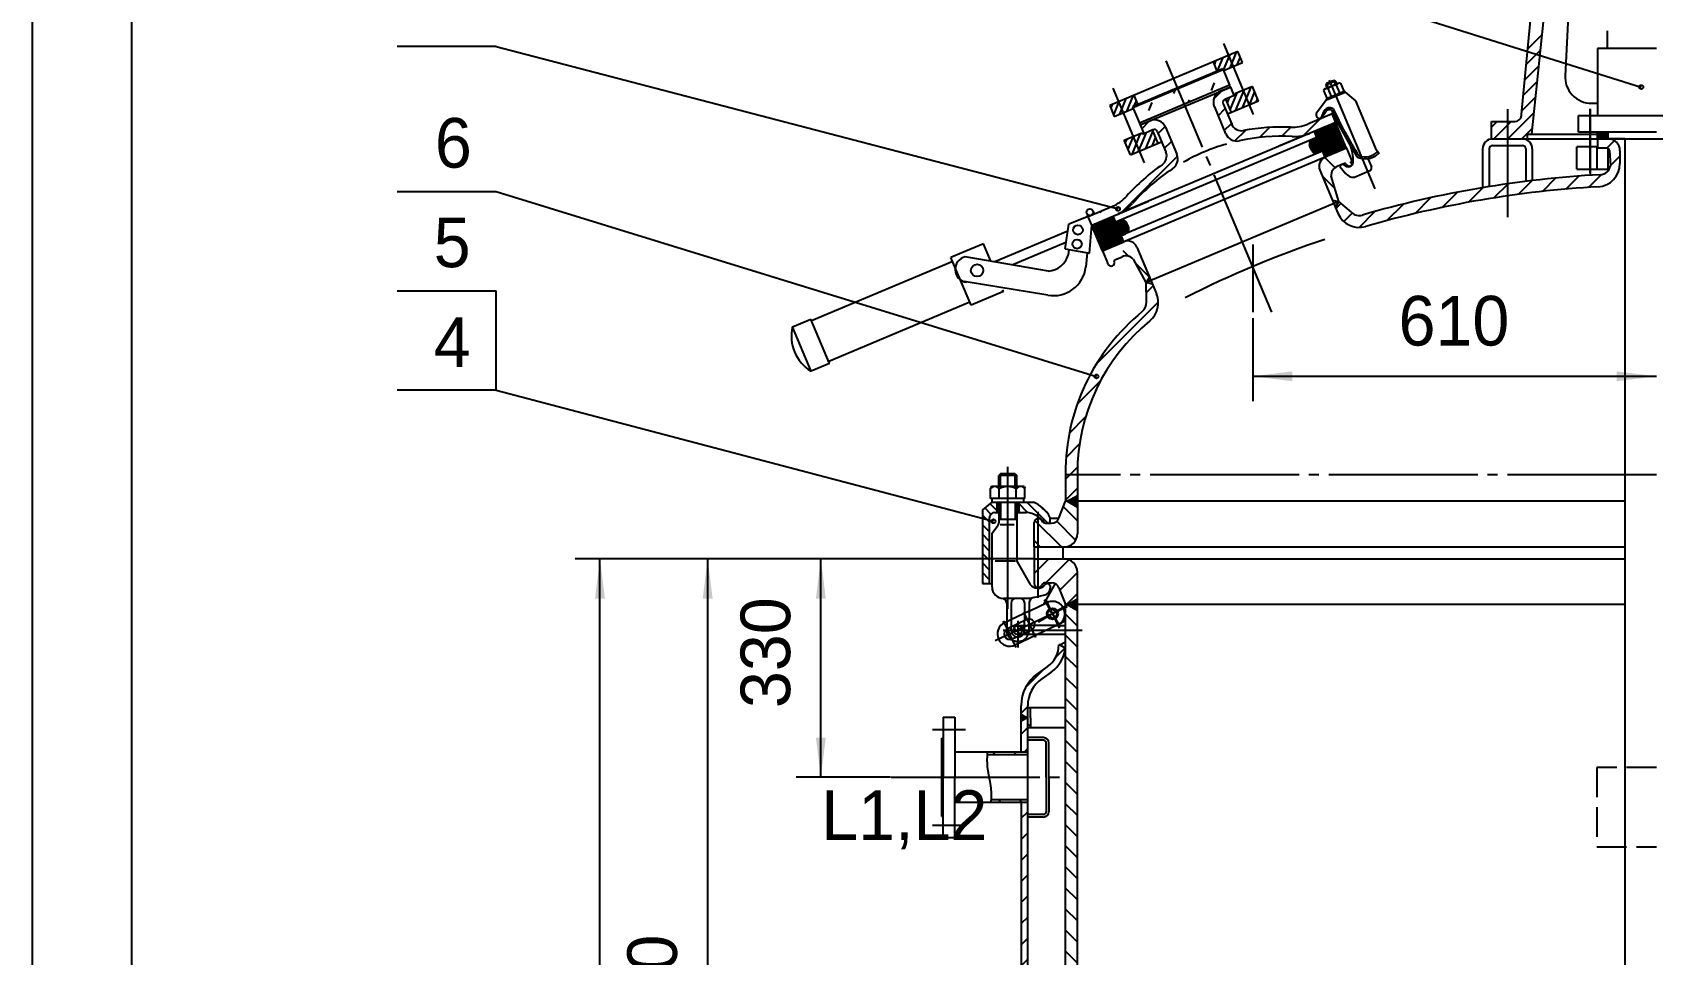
# Model space of a CAD drawing. Extents: x 281 to 6962, y -744 to 547.
# Drawn here: x 281.4 to 444.6, y 280.3 to 373.2 of the extents above; entities that cross this region are included whole.
import ezdxf

# ---------------------------------------------------------------- set-up
doc = ezdxf.new("R2010")
doc.units = 0
doc.linetypes.add('DASHDOT', pattern=[18, 15, -1, 1, -1])
doc.linetypes.add('DASHED', pattern=[4, 3, -1])
doc.layers.get('0').update_dxf_attribs({"linetype": 'CONTINUOUS'})
for name, color, linetype in [('1', 7, 'CONTINUOUS'), ('2', 94, 'DASHDOT'), ('3', 2, 'DASHED'), ('70', 8, 'CONTINUOUS'), ('85', 7, 'CONTINUOUS')]:
    doc.layers.add(name, color=color, linetype=linetype)
doc.styles.add('STYLE1', font='cadt_en.shx', dxfattribs={"width": 0.799282, "bigfont": 'cadt_hz.shx'})
doc.styles.add('STYLE3', font='cadt_en.shx', dxfattribs={"width": 0.9717, "bigfont": 'cadt_hz.shx'})

# ---------------------------------------------------------------- blocks, each defined once
blk = doc.blocks.new('*U0')
at = {"layer": '2'}
for p, q in [((439.73, 362.45), (439.06, 363.11)), ((439.16, 363.11), (439.06, 363.01)), ((439.38, 363.11), (439.06, 362.8)), ((439.59, 363.11), (439.06, 362.58)), ((439.52, 362.45), (439.06, 362.91)), ((439.31, 362.45), (439.06, 362.69)), ((439.09, 362.45), (439.06, 362.48)), ((439.8, 363.11), (439.13, 362.45)), ((439.94, 362.45), (439.28, 363.11)), ((440.01, 363.11), (439.35, 362.45)), ((440.13, 362.48), (439.49, 363.11)), ((440.13, 363.01), (439.56, 362.45)), ((440.13, 362.69), (439.7, 363.11)), ((440.13, 362.8), (439.77, 362.45)), ((440.13, 362.9), (439.91, 363.11)), ((440.13, 362.59), (439.98, 362.45)), ((440.13, 363.11), (440.12, 363.11, 1))]:
    blk.add_line(p, q, dxfattribs=at)
blk = doc.blocks.new('*U6')
for p, q in [((401.28, 370.58), (400.75, 369.28)), ((401.98, 370.87), (401.36, 369.37)), ((402.67, 371.16), (402.03, 369.59)), ((403.05, 370.69), (402.73, 369.88)), ((400.59, 370.29), (400.46, 369.98)), ((396.49, 367.34), (396.36, 367.02)), ((400.45, 368.1), (400.13, 367.31)), ((403.42, 367.36), (402.57, 365.26)), ((404.12, 367.65), (403.26, 365.55)), ((411.75, 368.01), (411.92, 367.59)), ((412.49, 368.32), (412.66, 367.9)), ((390.16, 365.91), (390.02, 365.57)), ((390.85, 366.2), (390.31, 364.87)), ((391.55, 366.49), (390.9, 364.92)), ((392.24, 366.78), (391.6, 365.21)), ((392.4, 365.76), (392.61, 366.28)), ((394.15, 366.1), (393.83, 365.31, 1)), ((397.93, 366.38), (397.8, 366.08)), ((401.96, 366.6), (401.74, 366.06)), ((402.73, 367.06), (402.03, 365.37)), ((404.51, 367.21), (403.96, 365.85)), ((404.81, 366.51), (404.65, 366.14)), ((412.12, 363.13), (412.48, 364)), ((412.38, 363.24), (412.71, 364.05)), ((412.56, 364.04), (412.75, 363.96)), ((391.6, 362.39), (391.48, 362.09)), ((391.77, 361.4), (392.3, 362.68)), ((392.99, 362.98), (392.14, 360.88)), ((392.83, 361.17), (393.62, 363.09)), ((394.25, 363.24), (393.53, 361.46)), ((394.22, 361.76), (394.54, 362.54)), ((410.16, 361.51), (410.56, 362.47)), ((410.28, 361.25), (410.82, 362.58)), ((412.23, 361.58), (410.31, 362.36)), ((410.43, 361.09), (411.08, 362.69)), ((410.57, 363.12), (411.35, 362.8)), ((412.49, 361.69), (410.57, 362.47)), ((410.59, 363.08), (410.65, 363.23)), ((410.61, 361.01), (411.34, 362.8)), ((410.68, 362.86), (411.09, 362.69)), ((410.7, 362.82), (410.91, 363.34)), ((410.74, 363.27), (411.61, 362.91)), ((410.79, 362.6), (410.83, 362.58)), ((410.82, 362.58), (411.17, 363.45)), ((410.82, 361.01), (411.6, 362.91)), ((410.83, 362.58), (412.75, 361.8)), ((411, 363.38), (411.87, 363.02)), ((411.08, 362.69), (411.44, 363.56)), ((411.08, 361.1), (411.86, 363.02)), ((413.01, 361.91), (411.09, 362.69)), ((411.26, 363.49), (412.13, 363.13)), ((411.34, 362.8), (411.7, 363.67)), ((411.34, 361.21), (412.12, 363.13)), ((411.35, 362.8), (413.27, 362.02)), ((411.52, 363.6), (412.39, 363.24)), ((411.6, 362.91), (411.96, 363.78)), ((411.6, 361.32), (412.38, 363.24)), ((411.61, 362.91), (413.52, 362.13)), ((411.78, 363.71), (412.65, 363.35)), ((411.86, 363.02), (412.22, 363.89)), ((411.86, 361.43), (412.64, 363.35)), ((413.41, 362.4), (411.87, 363.02)), ((412.04, 363.82), (412.91, 363.46)), ((412.12, 361.54), (412.9, 363.46)), ((412.13, 363.13), (413.3, 362.66)), ((412.3, 363.93), (412.86, 363.7)), ((412.38, 361.65), (413.04, 363.26)), ((413.19, 362.92), (412.39, 363.24)), ((412.64, 363.35), (412.82, 363.78)), ((412.64, 361.75), (413.15, 363)), ((412.65, 363.35), (413.08, 363.18)), ((412.9, 363.46), (412.93, 363.52)), ((412.9, 361.86), (413.26, 362.74)), ((412.91, 363.46), (412.97, 363.44)), ((413.16, 361.97), (413.37, 362.48)), ((410.05, 361.82), (411.44, 361.25)), ((410.06, 361.78), (410.29, 362.35)), ((411.7, 361.36), (410.06, 362.03)), ((411.18, 361.14), (410.14, 361.57)), ((410.15, 362.21), (411.97, 361.47)), ((410.92, 361.03), (410.25, 361.31)), ((411.44, 361.25), (412.32, 360.9)), ((411.45, 361.04), (412.06, 360.79)), ((411.47, 360.99), (411.6, 361.32)), ((411.56, 360.77), (411.8, 360.68)), ((411.57, 360.73), (411.86, 361.43)), ((411.7, 361.36), (412.58, 361.01)), ((411.76, 360.66), (412.12, 361.54)), ((411.97, 361.47), (412.84, 361.11)), ((412.02, 360.77), (412.38, 361.65)), ((412.23, 361.58), (413.1, 361.22)), ((412.28, 360.88), (412.64, 361.75)), ((412.49, 361.69), (413.36, 361.33)), ((412.55, 360.99), (412.9, 361.86)), ((412.75, 361.8), (413.62, 361.44)), ((412.81, 361.1), (413.16, 361.97)), ((413.01, 361.91), (413.73, 361.61)), ((413.07, 361.21), (413.42, 362.08)), ((413.27, 362.02), (413.62, 361.87)), ((413.33, 361.32), (413.59, 361.96)), ((413.42, 362.08), (413.48, 362.22)), ((413.59, 361.43), (413.7, 361.7)), ((388.91, 353.38), (389.27, 354.25)), ((389.17, 353.49), (389.53, 354.36)), ((389.35, 354.29), (390.23, 353.93)), ((389.43, 353.6), (389.79, 354.47)), ((389.61, 354.4), (390.49, 354.04)), ((389.7, 353.71), (390.05, 354.58)), ((389.88, 354.51), (390.42, 354.28)), ((389.96, 353.82), (390.28, 354.61)), ((390.14, 354.61), (390.31, 354.54)), ((390.22, 353.93), (390.39, 354.35)), ((390.22, 352.33), (391, 354.25)), ((390.48, 352.44), (391.22, 354.27)), ((390.74, 352.55), (391.41, 354.21)), ((391.61, 354.01), (391.02, 354.26)), ((388.13, 353.71), (388.92, 353.38)), ((388.16, 353.64), (388.23, 353.81)), ((388.24, 353.44), (388.66, 353.27)), ((388.27, 353.38), (388.49, 353.92)), ((388.31, 353.85), (389.18, 353.49)), ((388.35, 353.18), (388.4, 353.16)), ((388.38, 353.12), (388.39, 353.16)), ((388.39, 353.16), (388.75, 354.03)), ((390.32, 352.38), (388.4, 353.16)), ((390.06, 352.27), (388.46, 352.92)), ((388.49, 352.86), (388.65, 353.27)), ((388.57, 353.96), (389.44, 353.6)), ((388.57, 352.66), (389.8, 352.16)), ((388.6, 352.6), (388.91, 353.38)), ((388.65, 353.27), (389.01, 354.14)), ((388.66, 353.27), (390.58, 352.49)), ((388.71, 352.34), (389.17, 353.49)), ((388.82, 352.08), (389.43, 353.6)), ((388.83, 354.07), (389.71, 353.71)), ((388.92, 351.82), (389.7, 353.71)), ((390.84, 352.6), (388.92, 353.38)), ((389.09, 354.18), (389.97, 353.82)), ((389.17, 351.9), (389.96, 353.82)), ((389.18, 353.49), (391.1, 352.71)), ((389.43, 352.01), (390.22, 353.93)), ((391.36, 352.82), (389.44, 353.6)), ((389.69, 352.11), (390.48, 354.04)), ((391.61, 352.93), (389.71, 353.71)), ((389.95, 352.22), (390.74, 354.14)), ((389.97, 353.82), (391.76, 353.09)), ((391.83, 353.27), (390.23, 353.93)), ((390.48, 354.04), (390.5, 354.09)), ((390.49, 354.04), (391.83, 353.49)), ((390.64, 351.79), (391, 352.66)), ((391.73, 353.75), (390.75, 354.15)), ((390.84, 352.6), (391.19, 352.46)), ((391, 352.66), (391.57, 354.07)), ((391.26, 352.77), (391.69, 353.84)), ((391.52, 352.88), (391.8, 353.58)), ((389.54, 352.05), (388.68, 352.4)), ((389.28, 351.94), (388.79, 352.14)), ((388.9, 351.88), (389.02, 351.83)), ((389.01, 351.62), (389.63, 351.37)), ((389.02, 351.83), (389.89, 351.47)), ((389.03, 351.56), (389.17, 351.9)), ((389.12, 351.36), (389.37, 351.26)), ((389.14, 351.3), (389.43, 352.01)), ((389.28, 351.94), (390.15, 351.58)), ((389.34, 351.24), (389.69, 352.11)), ((389.54, 352.05), (390.41, 351.69)), ((389.6, 351.35), (389.95, 352.22)), ((389.8, 352.16), (390.67, 351.8)), ((389.86, 351.46), (390.22, 352.33)), ((390.06, 352.27), (390.93, 351.91)), ((390.12, 351.57), (390.48, 352.44)), ((390.32, 352.38), (391.19, 352.02)), ((390.38, 351.68), (390.74, 352.55)), ((390.58, 352.49), (391.3, 352.2)), ((390.9, 351.9), (391.16, 352.53)), ((391.16, 352.01), (391.27, 352.27))]:
    blk.add_line(p, q)
at = {"layer": '2'}
for p, q in [((401.37, 372.03), (404.36, 364.9, 6.28)), ((390.23, 367.55), (393.39, 360.04)), ((412.04, 368.35), (416.64, 357.4))]:
    blk.add_line(p, q, dxfattribs=at)
at = {"layer": '70'}
for p, q in [((402.83, 371.23), (389.92, 365.81)), ((403.29, 370.12), (402.83, 371.23)), ((401.31, 369.51), (392.21, 365.68)), ((401.36, 369.38), (392.26, 365.56)), ((400.75, 369.27), (400.37, 370.2)), ((401.31, 369.51), (402, 367.85)), ((401.39, 369.32), (403.29, 370.12)), ((402, 367.85), (392.91, 364.02)), ((392.99, 363.84), (402.08, 367.66)), ((402.08, 367.66), (401.1, 367.25)), ((402.08, 367.66), (402, 367.85)), ((402.08, 367.66), (402.44, 366.8)), ((411.56, 367.44), (411.47, 367.32)), ((411.47, 367.32), (411.8, 366.54, 6.28)), ((413.03, 368.06), (411.56, 367.44)), ((412.66, 368.25), (411.68, 367.84)), ((411.75, 368.01), (411.68, 367.84)), ((411.68, 367.84), (411.8, 367.54)), ((412.49, 368.32), (411.75, 368.01)), ((411.9, 367.5), (412.22, 366.72)), ((412.66, 368.25), (412.49, 368.32)), ((412.66, 368.25), (412.79, 367.95)), ((412.75, 367.86), (413.07, 367.08, 6.28)), ((413.17, 368.04), (413.03, 368.06)), ((413.17, 368.04), (413.5, 367.26, 6.28)), ((413.5, 367.26), (413.41, 367.15, 6.28)), ((389.92, 365.81), (390.38, 364.7)), ((392.21, 365.68), (392.91, 364.02, 6.28)), ((392.76, 365.92), (392.38, 366.84)), ((400.46, 365.68), (401.6, 362.95, 6.28)), ((401.34, 365.98), (402.21, 363.91, 6.28)), ((411.77, 366.37), (410.73, 365)), ((413.61, 367.23), (411.74, 366.44)), ((411.77, 366.37), (411.74, 366.44)), ((411.77, 366.37), (413.64, 367.15)), ((411.94, 366.53), (411.8, 366.54)), ((413.41, 367.15), (411.94, 366.53)), ((413.64, 367.15), (413.61, 367.23)), ((413.64, 367.15), (414.68, 366.26)), ((414.68, 366.26), (416.69, 361.48)), ((390.38, 364.7), (392.29, 365.5)), ((392.91, 364.02), (392.99, 363.84)), ((392.99, 363.84), (393.97, 364.25)), ((412.69, 364.09), (406.97, 361.69)), ((412.33, 364.95), (409.88, 363.92)), ((411.53, 365.29), (411.17, 364.47, 6.28)), ((411.17, 364.47), (411.7, 365.17)), ((412.69, 364.09), (412.33, 364.95, 6.28)), ((412.33, 364.95), (412.35, 364.9)), ((412.95, 363.48), (412.69, 364.09, 6.28)), ((412.95, 363.48), (388.37, 353.15)), ((410.05, 362.98), (390.76, 354.88, 6.28)), ((392.99, 363.84), (393.35, 362.98)), ((394.71, 363.19), (395.57, 361.12)), ((395.54, 363.61), (396.69, 360.89)), ((410.37, 362.39), (412.95, 363.48, 6.28)), ((410.8, 362.57), (410.54, 363.19, 6.28)), ((413.52, 362.12), (412.95, 363.48, 6.28)), ((413.52, 362.12), (388.93, 351.8)), ((413.78, 361.51), (389.19, 351.18)), ((410.24, 361.32), (410.09, 361.69, 6.28)), ((413.52, 362.12), (410.94, 361.04)), ((411.63, 360.61), (411.37, 361.22)), ((413.78, 361.51), (411.63, 360.61)), ((413.78, 361.51), (413.52, 362.12)), ((413.78, 361.51), (414.29, 360.28)), ((416.69, 361.48), (417.06, 360.98)), ((417.04, 361.01), (416.87, 360.83)), ((413.56, 359.97), (412.82, 359.66, 6.28)), ((413.1, 359.66), (413.71, 358.91)), ((413.41, 359.88), (413.78, 359.64)), ((414.35, 360.16), (414.29, 360.28)), ((416.14, 359.21), (414.59, 358.56)), ((415.93, 360.46), (416.28, 359.64, 6.28)), ((413, 356.12), (412.22, 358.69)), ((388.11, 353.76), (393.83, 356.17)), ((413, 356.12), (393.58, 347.96)), ((387.75, 354.62), (385.8, 353.86)), ((387.62, 354.93), (387.77, 354.57)), ((388.11, 353.76), (387.69, 354.75)), ((387.75, 354.62), (390.2, 355.65)), ((388.23, 355.19), (388.36, 354.88)), ((390.95, 354.23), (388.37, 353.15)), ((390.52, 354.05), (390.26, 354.67, 6.28)), ((385.69, 353.14), (378.34, 350.05, 6.28)), ((385.42, 351.38), (385.8, 353.86)), ((387.9, 350.93), (388.11, 353.76)), ((388.37, 353.15), (388.11, 353.76)), ((388.93, 351.8), (388.37, 353.15, 6.28)), ((388.93, 351.8), (391.52, 352.88)), ((391.34, 352.08), (391.09, 352.7, 6.28)), ((391.8, 353.58), (391.65, 353.95)), ((375.02, 350.96), (373.93, 350.5)), ((377.2, 351.88), (375.02, 350.96)), ((377.94, 350.12), (377.2, 351.88)), ((385.51, 352), (380.15, 349.74)), ((385.42, 351.38), (387.9, 350.93)), ((385.8, 351.31), (385.73, 350.74, 6.28)), ((387.66, 350.97), (387.52, 349.54)), ((389.19, 351.18), (388.93, 351.8)), ((389.19, 351.18), (391.34, 352.08)), ((389.19, 351.18), (389.71, 349.95)), ((374.1, 350.08), (359.88, 344.11)), ((375.95, 345.71), (373.93, 350.5)), ((383.77, 349.13), (375.37, 350.55)), ((389.76, 349.83), (389.71, 349.95)), ((390.45, 350.26), (391.18, 350.57, 6.28)), ((393.58, 347.96), (392.3, 350.32, 6.28)), ((383.68, 346.69), (375.25, 348.07)), ((379.21, 347.08), (375.95, 345.71, 6.28)), ((379.21, 347.08), (379.14, 347.25)), ((375.83, 345.99), (361.61, 340.01)), ((357.96, 343.52), (359.81, 344.29)), ((359.84, 339.05), (357.96, 343.52, 6.28)), ((361.68, 339.83), (359.81, 344.29)), ((361.68, 339.83), (359.84, 339.05))]:
    blk.add_line(p, q, dxfattribs=at)
for centre, radius in [((387.92, 355.06), 0.333), ((386.72, 353.27), 0.48), ((386.63, 351.85), 0.467), ((376.56, 349.2), 0.619)]:
    blk.add_circle(centre, radius, dxfattribs=at)
for centre, radius, start, end in [((411.81, 367.1), 0.409, 78.4025, 147.1709), ((412.89, 366.34), 1.53, 95.1987, 130.3747), ((413.09, 367.64), 0.409, 78.4025, 147.1709), ((413.16, 367.48), 0.409, 258.4025, 327.1709), ((401.56, 366.14), 1.2, 112.8195, 202.7867), ((411.88, 366.95), 0.409, 258.4025, 327.1709), ((412.08, 368.25), 1.53, 275.1987, 310.3747), ((394.43, 363.15), 1.2, 22.7867, 112.7539), ((411.15, 364.91), 0.436, 167.9547, 272.114), ((412.1, 364.87), 0.707, 64.0172, 143.5168), ((412.1, 364.87), 0.507, 71.5322, 143.5168), ((445.63, 380.66), 36.71, 204.6465, 213.2059), ((445.63, 380.66), 36.51, 204.5236, 213.0942), ((402.71, 363.42), 1.2, 202.7867, 282.2777), ((403.19, 364.33), 1.07, 202.7867, 280.6788), ((407.22, 342.7), 20, 86.9448, 102.2777), ((407.22, 342.98), 20.65, 87.4134, 100.6788), ((408.33, 367.61), 4, 267.4134, 292.7867), ((408.5, 366.67), 4, 266.9448, 292.7867), ((410.58, 361.9), 0.533, 112.7867, 202.7867), ((394.59, 360.71), 1.07, 304.8946, 382.7867), ((395.58, 360.42), 1.2, 303.2957, 382.7867), ((410.73, 361.53), 0.533, 202.7867, 292.7867), ((410.32, 360.3), 4.12, 353.8039, 379.6636), ((415.62, 362.65), 2.21, 251.5089, 304.5085), ((415.61, 362.56), 1.93, 252.8529, 313.0913), ((407.01, 342.9), 20.65, 124.8946, 138.16), ((407.22, 342.7), 20, 123.2957, 138.6286), ((412.01, 359.68), 1, 112.7867, 202.7867), ((413.22, 358.74), 1, 112.7867, 182.9878), ((413.4, 359.57), 0.308, 87.1305, 162.9434), ((413.61, 359.85), 0.133, 22.7867, 112.7867), ((414.04, 360.03), 0.333, 202.7867, 382.7867), ((413.9, 360.33), 0.699, 260.1221, 317.6719), ((415.94, 359.52), 0.364, 303.847, 379.8004), ((414.49, 359.62), 1.05, 215.712, 276.0292), ((388.65, 359.34), 4, 292.7867, 318.16), ((389.21, 358.56), 4, 292.7867, 318.6286), ((391.15, 353.74), 0.533, 22.7867, 112.7867), ((391.31, 353.37), 0.533, 292.7867, 382.7867), ((391.73, 351.16), 1, 22.7867, 112.7867), ((375.64, 349.29), 1.29, 102.1694, 262.8907), ((384.22, 349.98), 3.33, 260.6873, 352.4227), ((383.64, 351.27), 2.15, 273.243, 345.6744), ((390.07, 349.96), 0.333, 202.7867, 382.7867), ((390.5, 350.14), 0.133, 112.7867, 202.7867), ((391.56, 349.65), 1, 42.5856, 112.7867), ((362.01, 342.59), 4.16, 167.1119, 238.4615)]:
    blk.add_arc(centre, radius, start, end, dxfattribs=at)
at = {"layer": '85'}
for p, q in [((401.36, 369.38), (401.39, 369.32)), ((404.3, 367.72), (402.51, 366.98)), ((404.92, 366.25), (404.3, 367.72)), ((402.57, 366.85), (401.52, 366.41, 6.28)), ((401.58, 366.44), (402.15, 365.09)), ((404.92, 366.25), (401.78, 364.93, 6.28)), ((402.51, 366.98), (402.57, 366.85)), ((391.39, 362.3), (393.17, 363.05)), ((393.17, 363.05), (393.22, 362.93)), ((393.22, 362.93), (394.27, 363.37)), ((393.22, 362.93), (394.27, 363.37, 6.28)), ((394.21, 363.34), (394.78, 361.99)), ((392.01, 360.83), (391.39, 362.3)), ((392.01, 360.83), (395.14, 362.14))]:
    blk.add_line(p, q, dxfattribs=at)
for centre, radius, start, end in [((401.65, 366.11), 0.333, 112.7867, 202.7867), ((394.4, 363.06), 0.333, 22.7867, 112.7867), ((407.22, 342.7), 20, 112.7867, 119.5293), ((407.22, 342.7), 20, 106.0441, 112.7867)]:
    blk.add_arc(centre, radius, start, end, dxfattribs=at)
blk = doc.blocks.new('*U9')
at = {"layer": '70'}
for p, q in [((440, 361.51), (440.76, 362.27)), ((440.37, 359.76), (441.33, 360.72)), ((426.06, 356.06), (427.54, 357.54)), ((428.62, 356.49), (430.05, 357.92)), ((431.1, 356.86), (432.49, 358.24)), ((433.52, 357.15), (434.86, 358.5)), ((435.87, 357.38), (437.18, 358.69)), ((438.17, 357.56), (439.45, 358.84)), ((412.71, 355.44), (413.22, 355.94, 1)), ((417.85, 354.21), (419.52, 355.88)), ((420.69, 354.93), (422.28, 356.52)), ((423.42, 355.54), (424.95, 357.07)), ((413.51, 354.12), (414.36, 354.97)), ((415.04, 353.52), (416.64, 355.13))]:
    blk.add_line(p, q, dxfattribs=at)
blk = doc.blocks.new('*U10')
at = {"layer": '70'}
for p, q in [((393.6, 346.93), (394.3, 347.63, 1)), ((388.61, 339.82), (394.82, 346.03)), ((386.66, 335.75), (388.99, 338.08)), ((385.86, 332.82), (387.5, 334.47)), ((385.52, 330.37), (386.88, 331.73)), ((385.46, 328.18), (386.67, 329.39)), ((385.46, 326.06), (386.66, 327.26))]:
    blk.add_line(p, q, dxfattribs=at)
blk = doc.blocks.new('*U11')
at = {"layer": '70'}
for p, q in [((385.25, 325.4), (386.66, 323.98, 1)), ((382.38, 324.02), (385.05, 321.35)), ((384.58, 323.94), (386.49, 322.03)), ((382.33, 321.95), (382.93, 321.35))]:
    blk.add_line(p, q, dxfattribs=at)
blk = doc.blocks.new('*U12')
at = {"layer": '70'}
for p, q in [((382.33, 318.69), (383.79, 320.15, 1)), ((383.51, 317.75), (385.81, 320.05)), ((384.89, 317.01), (386.66, 318.78)), ((385.55, 315.55), (386.66, 316.66))]:
    blk.add_line(p, q, dxfattribs=at)
blk = doc.blocks.new('*U13')
at = {"layer": '70'}
for p, q in [((385.46, 314.58), (386.66, 313.38, 1)), ((386.66, 311.26), (385.46, 312.46)), ((385.46, 310.33), (386.66, 309.13)), ((386.66, 307.01), (385.46, 308.21)), ((385.46, 306.09), (386.66, 304.89)), ((385.46, 303.97), (386.66, 302.77)), ((386.66, 300.65), (385.46, 301.85)), ((385.46, 299.73), (386.66, 298.53)), ((386.66, 296.41), (385.46, 297.61)), ((385.46, 295.49), (386.66, 294.29)), ((386.66, 292.16), (385.46, 293.36)), ((385.46, 291.24), (386.66, 290.04)), ((385.46, 289.12), (386.66, 287.92)), ((386.66, 285.8), (385.46, 287)), ((386.66, 283.68), (385.46, 284.88)), ((386.66, 281.56), (385.46, 282.76)), ((386.66, 279.44), (385.46, 280.64)), ((386.66, 277.31), (385.46, 278.51)), ((386.66, 275.19), (385.46, 276.39)), ((386.66, 273.07), (385.46, 274.27)), ((386.66, 270.95), (385.46, 272.15)), ((386.66, 268.83), (385.46, 270.03)), ((386.66, 266.71), (385.46, 267.91)), ((386.66, 264.59), (385.46, 265.79)), ((386.66, 262.47), (385.46, 263.67)), ((386.66, 260.34), (385.46, 261.54)), ((386.66, 258.22), (385.46, 259.42)), ((386.66, 256.1), (385.46, 257.3)), ((386.66, 253.98), (385.46, 255.18)), ((386.66, 251.86), (385.46, 253.06)), ((386.66, 249.74), (385.46, 250.94)), ((386.66, 247.62), (385.46, 248.82)), ((386.66, 245.49), (385.46, 246.69)), ((386.66, 243.37), (385.46, 244.57)), ((386.66, 241.25), (385.46, 242.45)), ((386.66, 239.13), (385.46, 240.33)), ((386.66, 237.01), (385.46, 238.21)), ((386.66, 234.89), (385.46, 236.09)), ((386.66, 232.77), (385.46, 233.97)), ((386.66, 230.65), (385.46, 231.85)), ((386.66, 228.52), (385.46, 229.72)), ((386.66, 226.4), (385.46, 227.6)), ((386.49, 224.45), (385.46, 225.48))]:
    blk.add_line(p, q, dxfattribs=at)
blk = doc.blocks.new('*U25')
at = {"layer": '70'}
for p, q in [((386.52, 326.45), (386.66, 326.32)), ((385.72, 325.9), (385.93, 326.11, 1)), ((385.72, 325.99), (385.9, 325.8)), ((385.85, 326.06), (386.41, 325.51)), ((385.86, 325.83), (386.43, 326.4)), ((385.99, 325.75), (386.66, 326.41)), ((385.99, 326.14), (386.66, 325.47)), ((386.12, 326.22), (386.66, 325.68)), ((386.13, 325.67), (386.66, 326.2)), ((386.26, 326.3), (386.66, 325.89)), ((386.26, 325.59), (386.66, 325.99)), ((386.39, 326.37), (386.66, 326.1)), ((386.4, 325.51), (386.66, 325.78)), ((386.53, 325.44), (386.66, 325.56)), ((385.72, 315.5), (385.92, 315.7)), ((385.72, 315.59), (385.92, 315.39)), ((385.85, 315.43), (386.42, 315.99)), ((385.86, 315.67), (386.42, 315.1)), ((385.99, 315.35), (386.66, 316.02)), ((385.99, 315.74), (386.66, 315.07)), ((386.12, 315.82), (386.66, 315.29)), ((386.12, 315.27), (386.66, 315.81)), ((386.26, 315.9), (386.66, 315.5)), ((386.26, 315.19), (386.66, 315.59)), ((386.39, 315.98), (386.66, 315.71)), ((386.39, 315.12), (386.66, 315.38)), ((386.53, 316.05), (386.66, 315.92)), ((386.53, 315.04), (386.66, 315.17))]:
    blk.add_line(p, q, dxfattribs=at)
blk = doc.blocks.new('*U26')
at = {"layer": '70'}
for p, q in [((400.41, 366.47), (401.25, 367.31)), ((393.15, 363.45), (393.94, 364.24, 1)), ((400.84, 364.77), (401.55, 365.49)), ((401.46, 363.28), (402.18, 363.99)), ((409.45, 362.78), (411.1, 364.44)), ((394.8, 362.98), (395.51, 363.69)), ((402.53, 362.23), (403.62, 363.32)), ((405, 362.58), (406.03, 363.6)), ((407.25, 362.7), (408.16, 363.61)), ((395.42, 361.48), (396.14, 362.19)), ((391.1, 355.04), (396.75, 360.69)), ((388.96, 355.02), (389.16, 355.22))]:
    blk.add_line(p, q, dxfattribs=at)
blk = doc.blocks.new('*U27')
at = {"layer": '70'}
for p, q in [((411.58, 360.58), (412.62, 359.54)), ((414.13, 360.16), (414.36, 359.93, 1)), ((411.34, 358.69), (412.6, 357.44))]:
    blk.add_line(p, q, dxfattribs=at)
blk = doc.blocks.new('*U28')
at = {"layer": '70'}
for p, q in [((391.25, 351.21), (391.86, 350.6)), ((392.49, 349.97), (393.91, 348.55, 1))]:
    blk.add_line(p, q, dxfattribs=at)
blk = doc.blocks.new('*D40')
for p, q in [((447.1, 455.25), (557.75, 455.25)), ((555.25, 362.45), (555.25, 455.25)), ((442.45, 362.45), (557.75, 362.45))]:
    blk.add_line(p, q)
for points in [[(555.25, 455.25), (556, 449.25), (554.5, 449.25)], [(555.25, 362.45), (554.5, 368.45), (556, 368.45)]]:
    blk.add_solid(points)
at = {"insert": (553.82, 402.62), "char_height": 5, "attachment_point": 7, "rotation": 90, "style": 'STYLE3'}
blk.add_mtext('%%d1392', dxfattribs=at)
blk = doc.blocks.new('*D110')
for p, q in [((382.26, 320.15), (358.32, 320.15)), ((360.82, 298.15), (360.82, 320.15)), ((367.83, 298.15), (358.32, 298.15))]:
    blk.add_line(p, q)
for points in [[(360.82, 320.15), (361.32, 316.15), (360.32, 316.15)], [(360.82, 298.15), (360.32, 302.15), (361.32, 302.15)]]:
    blk.add_solid(points)
at = {"style": 'STYLE1'}
blk.add_text('330', height=5, rotation=90, dxfattribs=at).set_placement((357.73, 305.12))
blk = doc.blocks.new('*U111')
for p, q in [((377.57, 300.33), (377.56, 300.3)), ((377.58, 300.49), (377.57, 300.46)), ((377.57, 300.46), (377.57, 300.44)), ((377.57, 300.44), (377.57, 300.41)), ((377.57, 300.41), (377.57, 300.38)), ((377.57, 300.38), (377.57, 300.36)), ((377.57, 300.36), (377.57, 300.33)), ((377.59, 300.58), (377.58, 300.56)), ((377.58, 300.56), (377.58, 300.53)), ((377.58, 300.53), (377.58, 300.51)), ((377.58, 300.51), (377.58, 300.49)), ((377.6, 300.68), (377.59, 300.67, 1)), ((377.59, 300.67), (377.59, 300.65)), ((377.59, 300.65), (377.59, 300.64)), ((377.59, 300.64), (377.59, 300.62)), ((377.59, 300.62), (377.59, 300.6)), ((377.59, 300.6), (377.59, 300.58)), ((377.56, 300.11), (377.55, 300.08)), ((377.55, 300.08), (377.55, 300.04)), ((377.55, 300.04), (377.55, 300.01)), ((377.55, 300.01), (377.55, 299.98)), ((377.55, 299.98), (377.55, 299.94)), ((377.55, 299.94), (377.55, 299.91)), ((377.55, 299.91), (377.55, 299.87)), ((377.55, 299.87), (377.55, 299.84)), ((377.55, 299.84), (377.55, 299.8)), ((377.55, 299.8), (377.55, 299.77)), ((377.55, 299.77), (377.55, 299.73)), ((377.55, 299.73), (377.55, 299.7)), ((377.55, 299.7), (377.56, 299.66)), ((377.56, 300.3), (377.56, 300.27)), ((377.56, 300.27), (377.56, 300.24)), ((377.56, 300.24), (377.56, 300.21)), ((377.56, 300.21), (377.56, 300.18)), ((377.56, 300.18), (377.56, 300.14)), ((377.56, 300.14), (377.56, 300.11)), ((377.56, 299.66), (377.56, 299.63)), ((377.56, 299.63), (377.56, 299.59)), ((377.56, 299.59), (377.56, 299.56)), ((377.56, 299.56), (377.56, 299.52)), ((377.56, 299.52), (377.56, 299.49)), ((377.56, 299.49), (377.56, 299.45)), ((377.56, 299.45), (377.57, 299.42)), ((377.57, 299.42), (377.57, 299.38)), ((377.57, 299.38), (377.57, 299.35)), ((377.57, 299.35), (377.57, 299.32)), ((377.57, 299.32), (377.58, 299.28)), ((377.58, 299.28), (377.58, 299.25)), ((377.58, 299.25), (377.58, 299.22)), ((377.58, 299.22), (377.59, 299.19)), ((377.59, 299.19), (377.59, 299.16)), ((377.59, 299.16), (377.59, 299.12)), ((377.59, 299.12), (377.6, 299.09)), ((377.6, 299.09), (377.6, 299.06)), ((377.6, 299.06), (377.61, 299.03)), ((377.61, 299.03), (377.61, 299)), ((377.61, 299), (377.61, 298.97)), ((377.61, 298.97), (377.62, 298.94)), ((377.62, 298.94), (377.62, 298.91)), ((377.62, 298.91), (377.63, 298.88)), ((377.63, 298.88), (377.63, 298.84)), ((377.63, 298.84), (377.64, 298.81)), ((377.64, 298.81), (377.64, 298.78)), ((377.64, 298.78), (377.65, 298.75)), ((377.65, 298.75), (377.65, 298.72)), ((377.65, 298.72), (377.66, 298.69)), ((377.66, 298.69), (377.66, 298.66)), ((377.66, 298.66), (377.67, 298.63)), ((377.67, 298.63), (377.67, 298.6)), ((377.67, 298.6), (377.68, 298.57)), ((377.68, 298.57), (377.68, 298.54)), ((377.68, 298.54), (377.69, 298.51)), ((377.69, 298.51), (377.7, 298.48)), ((377.7, 298.48), (377.7, 298.45)), ((377.7, 298.45), (377.71, 298.42)), ((377.71, 298.42), (377.71, 298.39)), ((377.71, 298.39), (377.72, 298.36)), ((377.72, 298.36), (377.72, 298.33)), ((377.72, 298.33), (377.73, 298.3)), ((377.73, 298.3), (377.73, 298.27)), ((377.73, 298.27), (377.74, 298.24)), ((377.74, 298.24), (377.75, 298.21)), ((377.75, 298.21), (377.75, 298.18)), ((377.75, 298.18), (377.76, 298.15)), ((377.76, 298.15), (377.76, 298.12)), ((377.76, 298.12), (377.77, 298.09)), ((377.77, 298.09), (377.78, 298.06)), ((377.78, 298.06), (377.78, 298.03)), ((377.78, 298.03), (377.79, 298)), ((377.79, 298), (377.79, 297.97)), ((377.79, 297.97), (377.8, 297.94)), ((377.8, 297.94), (377.8, 297.91)), ((377.8, 297.91), (377.81, 297.88)), ((377.81, 297.88), (377.82, 297.85)), ((377.82, 297.85), (377.82, 297.82)), ((377.82, 297.82), (377.83, 297.79)), ((377.83, 297.79), (377.83, 297.76)), ((377.83, 297.76), (377.84, 297.72)), ((377.84, 297.72), (377.84, 297.69)), ((377.84, 297.69), (377.85, 297.66)), ((377.85, 297.66), (377.85, 297.63)), ((377.85, 297.63), (377.86, 297.6)), ((377.86, 297.6), (377.86, 297.57)), ((377.86, 297.57), (377.87, 297.54)), ((377.87, 297.54), (377.88, 297.51)), ((377.88, 297.51), (377.88, 297.48)), ((377.88, 297.48), (377.89, 297.45)), ((377.89, 297.45), (377.89, 297.42)), ((377.89, 297.42), (377.9, 297.39)), ((377.9, 297.39), (377.9, 297.36)), ((377.9, 297.36), (377.9, 297.33)), ((377.9, 297.33), (377.91, 297.3)), ((377.91, 297.3), (377.91, 297.27)), ((377.91, 297.27), (377.92, 297.24)), ((377.92, 297.24), (377.92, 297.2)), ((377.92, 297.2), (377.93, 297.17)), ((377.93, 297.17), (377.93, 297.14)), ((377.93, 297.14), (377.93, 297.11)), ((377.93, 297.11), (377.94, 297.08)), ((377.94, 297.08), (377.94, 297.05)), ((377.94, 297.05), (377.95, 297.01)), ((377.95, 297.01), (377.95, 296.98)), ((377.95, 296.98), (377.95, 296.95)), ((377.95, 296.95), (377.95, 296.92)), ((377.95, 296.92), (377.96, 296.88)), ((377.96, 295.77), (377.95, 295.73)), ((377.95, 295.73), (377.95, 295.68)), ((377.95, 295.68), (377.95, 295.65)), ((377.95, 295.65), (377.95, 295.61)), ((377.96, 296.88), (377.96, 296.85)), ((377.96, 296.85), (377.96, 296.82)), ((377.96, 296.82), (377.97, 296.78)), ((377.97, 295.91), (377.96, 295.87)), ((377.96, 295.87), (377.96, 295.82)), ((377.96, 295.82), (377.96, 295.77)), ((377.97, 296.78), (377.97, 296.75)), ((377.97, 296.75), (377.97, 296.72)), ((377.97, 296.72), (377.97, 296.68)), ((377.97, 296.68), (377.97, 296.65)), ((377.97, 296.65), (377.97, 296.62)), ((377.97, 296.62), (377.98, 296.58)), ((377.98, 296.07), (377.97, 296.04)), ((377.97, 296.04), (377.97, 296)), ((377.97, 296), (377.97, 295.96)), ((377.97, 295.96), (377.97, 295.91)), ((377.98, 296.58), (377.98, 296.55)), ((377.98, 296.55), (377.98, 296.51)), ((377.98, 296.51), (377.98, 296.48)), ((377.98, 296.48), (377.98, 296.44)), ((377.98, 296.44), (377.98, 296.4)), ((377.98, 296.4), (377.98, 296.37)), ((377.98, 296.37), (377.98, 296.33)), ((377.98, 296.33), (377.98, 296.3)), ((377.98, 296.3), (377.98, 296.27)), ((377.98, 296.27), (377.98, 296.23)), ((377.98, 296.23), (377.98, 296.2)), ((377.98, 296.2), (377.98, 296.17)), ((377.98, 296.17), (377.98, 296.14)), ((377.98, 296.14), (377.98, 296.11)), ((377.98, 296.11), (377.98, 296.07))]:
    blk.add_line(p, q)
blk = doc.blocks.new('*U124')
for p, q in [((384.49, 310.24), (385.43, 311.18, 1)), ((381.45, 307.2), (383.27, 309.03)), ((380.99, 304.62), (381.66, 305.29)), ((380.99, 302.5), (381.66, 303.17)), ((381.29, 300.68), (381.66, 301.05))]:
    blk.add_line(p, q)
blk = doc.blocks.new('*U132')
blk.add_line((381.93, 303.26), (381.66, 303.53, 1))
blk = doc.blocks.new('*U133')
for p, q in [((380.99, 304.41), (381.04, 304.46, 1)), ((381.37, 304.03), (380.99, 304.41)), ((380.99, 304.2), (381.17, 304.38)), ((380.99, 303.99), (381.31, 304.3)), ((381.24, 303.95), (380.99, 304.19)), ((381.1, 303.87), (380.99, 303.98)), ((381.06, 303.85), (381.44, 304.23)), ((381.51, 304.1), (381.31, 304.3)), ((381.57, 304.14), (381.58, 304.15))]:
    blk.add_line(p, q)
blk = doc.blocks.new('*U144')
at = {"layer": '1'}
for p, q in [((378.14, 300.68), (378.41, 300.41)), ((380.26, 300.68), (380.53, 300.41, 1)), ((378.7, 295.88), (378.97, 295.61)), ((380.82, 295.88), (381.09, 295.61))]:
    blk.add_line(p, q, dxfattribs=at)
blk = doc.blocks.new('*D146')
for p, q in [((381.7, 320.15), (346.92, 320.15)), ((349.42, 226.81), (349.42, 320.15)), ((371.15, 226.81), (346.92, 226.81))]:
    blk.add_line(p, q)
for points in [[(349.42, 320.15), (349.92, 316.15), (348.92, 316.15)], [(349.42, 226.81), (348.92, 230.81), (349.92, 230.81)]]:
    blk.add_solid(points)
at = {"style": 'STYLE1'}
blk.add_text('1400', height=5, rotation=90, dxfattribs=at).set_placement((346.32, 267.43))
blk = doc.blocks.new('*D147')
for p, q in [((381.7, 320.15), (336.07, 320.15)), ((338.57, 166.81), (338.57, 320.15)), ((371.15, 166.81), (336.07, 166.81))]:
    blk.add_line(p, q)
for points in [[(338.57, 320.15), (339.07, 316.15), (338.07, 316.15)], [(338.57, 166.81), (338.07, 170.81), (339.07, 170.81)]]:
    blk.add_solid(points)
at = {"style": 'STYLE1'}
blk.add_text('2300', height=5, rotation=90, dxfattribs=at).set_placement((335.47, 238.49))
blk = doc.blocks.new('*U151')
for p, q in [((378.91, 327.43), (378.91, 328.71)), ((380.39, 327.43), (380.39, 328.71)), ((377.95, 324.66), (377.34, 325.27, 1)), ((378.54, 325.03), (377.87, 325.7, 6.28)), ((378.91, 325.85), (378.91, 324.13)), ((380.39, 325.85), (380.39, 324.13)), ((381.64, 324.82), (380.75, 325.71)), ((381.57, 325.85), (383.68, 323.75, 6.28)), ((377.78, 323.86), (377.1, 324.54)), ((377.78, 322.9), (377.1, 323.58)), ((377.78, 321.94), (377.1, 322.62)), ((377.78, 320.97), (377.1, 321.65)), ((377.78, 320.01), (377.1, 320.69)), ((377.78, 319.05), (377.1, 319.73)), ((377.78, 318.08), (377.1, 318.76)), ((377.23, 317.67), (377.1, 317.8)), ((384.45, 314.79), (384.16, 315.07)), ((380.67, 313.27), (380.53, 313.41)), ((383.81, 314.46), (383.7, 314.57)), ((383.84, 314.44), (383.81, 314.46)), ((384.14, 314.61), (383.82, 314.93)), ((384.11, 314.17), (383.84, 314.44)), ((384.17, 314.59), (384.14, 314.61)), ((384.14, 314.61), (384.14, 314.61)), ((384.46, 314.29), (384.18, 314.58)), ((384.47, 314.77), (384.45, 314.79)), ((384.61, 314.63), (384.47, 314.77, 6.28)), ((380.48, 312.97), (380.27, 313.19)), ((380.54, 312.91), (380.48, 312.97)), ((380.67, 312.79), (380.54, 312.91)), ((380.87, 313.07), (380.67, 313.27)), ((380.88, 312.57), (380.67, 312.79)), ((380.97, 312.97), (380.87, 313.07)), ((381.1, 312.83), (380.97, 312.97))]:
    blk.add_line(p, q)
at = {"layer": '2'}
for p, q in [((379.65, 315.13), (379.65, 329.42)), ((383.68, 324.71), (382.88, 325.5)), ((385.64, 315.32), (378.38, 311.89)), ((386.72, 316.12), (382.7, 313.77)), ((383.31, 316.06), (384.93, 313.29)), ((383.45, 316.1), (384.84, 313.16)), ((380.5, 311.23), (379.23, 313.91)), ((380.67, 313.91), (380.67, 311.22)), ((381.22, 314.79), (382.43, 312.23)), ((379.18, 312.97), (387.16, 312.97))]:
    blk.add_line(p, q, dxfattribs=at)
at = {"layer": '3'}
for p, q in [((379.54, 313.82), (379.54, 313.06)), ((379.99, 314.03), (379.99, 313.28)), ((381.35, 314.68), (381.35, 313.92)), ((381.35, 313.43), (381.81, 313.43)), ((381.81, 314.89), (381.81, 314.08, 6.28)), ((384.53, 313.43), (382.38, 313.43)), ((382.63, 312.52), (381.03, 312.52))]:
    blk.add_line(p, q, dxfattribs=at)
for radius, start, end in [(1.14, 234.7551, 355.3994), (0.681, 261.4502, 329.1311)]:
    blk.add_arc((380.67, 312.97), radius, start, end, dxfattribs=at)
at = {"layer": '85'}
for p, q in [((378.91, 328.71), (378.74, 328.54)), ((378.74, 327.43), (378.74, 328.54)), ((380.56, 328.54), (378.74, 328.54)), ((380.39, 328.71), (378.91, 328.71, 6.28)), ((380.39, 328.71), (380.56, 328.54)), ((380.56, 327.43), (380.56, 328.54)), ((378, 327.43), (377.92, 327.26)), ((377.92, 326.22), (377.92, 327.26)), ((381.3, 327.43), (378, 327.43)), ((378.78, 326.22), (378.78, 327.2)), ((380.51, 326.22), (380.51, 327.2)), ((381.3, 327.43), (381.38, 327.26, 6.28)), ((381.38, 326.22), (381.38, 327.26)), ((378.06, 325.85), (377.1, 325.08)), ((377.1, 325.08), (377.1, 317.67)), ((381.38, 326.22), (377.92, 326.22)), ((378.06, 325.85), (382.24, 325.85, 6.28)), ((378.09, 325.85), (378.09, 326.22)), ((378.35, 324.83), (378.74, 324.83)), ((378.54, 325.85), (378.54, 324.83)), ((378.74, 325.85), (378.74, 323.76, 6.28)), ((380.56, 325.85), (380.56, 319.91)), ((380.56, 324.83), (381.54, 324.83)), ((380.75, 325.85), (380.75, 324.83)), ((381.22, 326.22), (381.22, 325.85)), ((377.78, 324.26), (377.78, 317.67)), ((378.07, 322.72), (378.65, 323.49)), ((378.74, 324.13), (380.56, 324.13)), ((378.9, 323.61), (380.31, 323.61)), ((383.93, 323.94), (383.93, 324.23, 6.28)), ((378.07, 317.29), (378.07, 322.72)), ((380.44, 319.9), (378.39, 319.9)), ((380.56, 319.91), (381.92, 317.56)), ((377.1, 317.67), (378.07, 317.67, 6.28)), ((381.92, 317.57), (381.92, 317.56)), ((384.44, 317.65), (383.26, 315.58)), ((383.69, 317.65), (383.58, 317.65)), ((383.92, 317.42), (383.92, 317.18)), ((382.02, 316.15), (379.21, 316.15)), ((379.54, 315.7), (379.54, 313.82)), ((379.99, 315.7), (379.99, 314.03)), ((381.35, 315.7), (381.35, 314.68)), ((381.81, 315.71), (381.81, 314.89, 6.28)), ((381.87, 314.92), (383.62, 315.75)), ((382.25, 316.26), (383.38, 316.51, 6.28)), ((381.87, 314.92), (379.32, 313.72, 6.28)), ((381.58, 314.03), (379.62, 313.1)), ((384.69, 313.49), (380.39, 311.46, 6.28)), ((380.67, 313.43), (381.35, 313.43)), ((381.35, 312.97), (381.35, 313.92)), ((381.81, 312.97), (381.81, 314.08, 6.28)), ((382.38, 313.43), (381.81, 313.43)), ((384.53, 313.43), (385.46, 313.43)), ((385.46, 313.94), (384.78, 313.54)), ((379.54, 312.97), (379.54, 313.06)), ((379.99, 312.97), (379.99, 313.26, 6.28)), ((380.1, 312.08), (382.06, 313, 6.28)), ((380.67, 312.52), (381.03, 312.52)), ((385.46, 312.52), (382.63, 312.52))]:
    blk.add_line(p, q, dxfattribs=at)
for centre, radius in [((384.15, 314.62), 0.568), ((384.15, 314.62), 0.568), ((384.15, 314.62), 0.454), ((380.67, 312.97), 0.454)]:
    blk.add_circle(centre, radius, dxfattribs=at)
for centre, radius, start, end in [((378.35, 326.91), 0.526, 34.6147, 145.3853), ((379.65, 325.67), 1.76, 60.5915, 119.4085), ((380.95, 326.91), 0.526, 34.6147, 145.3853), ((378.35, 324.26), 0.568, 90, 180), ((381.27, 322.31), 2.54, 36.3708, 83.8093), ((381.04, 322.87), 3.21, 27.4729, 68.1528), ((378.29, 323.76), 0.454, 323.2627, 360), ((383.5, 323.94), 0.227, 216.3112, 236.9048), ((383.7, 323.94), 0.227, 299.3304, 360), ((383.7, 324.23), 0.227, 357.5909, 390.9166), ((379.21, 317.29), 1.14, 180, 270), ((382.66, 318.09), 0.908, 215.6285, 320.6604), ((383.62, 317.3), 0.341, 90, 140.7625), ((383.24, 317.18), 0.681, 282.4677, 360), ((383.69, 317.42), 0.227, 0, 90), ((379.08, 315.7), 0.454, 0, 90), ((380.44, 315.7), 0.454, 90, 180), ((380.9, 315.7), 0.454, 0, 90), ((382.37, 315.71), 0.568, 102.4677, 180), ((384.15, 314.62), 1.25, 295.2906, 475.2906), ((379.86, 312.59), 1.25, 115.2906, 295.2906), ((381.82, 313.52), 0.568, 295.2906, 475.2906), ((379.86, 312.59), 0.568, 115.2906, 295.2906), ((380.67, 312.97), 1.14, 180, 234.7551), ((380.67, 312.97), 0.681, 180, 261.4502), ((380.67, 312.97), 0.681, 329.1311, 360), ((380.67, 312.97), 1.14, 355.3994, 360)]:
    blk.add_arc(centre, radius, start, end, dxfattribs=at)
blk = doc.blocks.new('*U154')
at = {"layer": '1'}
for p, q in [((380.99, 294.02), (381.66, 294.68, 1)), ((380.99, 291.9), (381.66, 292.56)), ((380.99, 289.78), (381.66, 290.44)), ((380.99, 287.65), (381.66, 288.32)), ((380.99, 285.53), (381.66, 286.2)), ((380.99, 283.41), (381.66, 284.08)), ((380.99, 281.29), (381.66, 281.96)), ((380.99, 279.17), (381.66, 279.84)), ((380.99, 277.05), (381.66, 277.71)), ((380.99, 274.93), (381.66, 275.59)), ((380.99, 272.8), (381.66, 273.47)), ((380.99, 270.68), (381.66, 271.35)), ((380.99, 268.56), (381.66, 269.23)), ((380.99, 266.44), (381.66, 267.11)), ((380.99, 264.32), (381.66, 264.99)), ((380.99, 262.2), (381.66, 262.86)), ((380.99, 260.08), (381.66, 260.74)), ((380.99, 257.96), (381.66, 258.62)), ((380.99, 255.83), (381.66, 256.5)), ((380.99, 253.71), (381.66, 254.38)), ((380.99, 251.59), (381.66, 252.26)), ((380.99, 249.47), (381.66, 250.14)), ((380.99, 247.35), (381.66, 248.02)), ((380.99, 245.23), (381.66, 245.89)), ((380.99, 243.11), (381.66, 243.77)), ((380.99, 240.98), (381.66, 241.65)), ((380.99, 238.86), (381.66, 239.53)), ((380.99, 236.74), (381.66, 237.41)), ((380.99, 234.62), (381.66, 235.29)), ((380.99, 232.5), (381.66, 233.17)), ((380.99, 230.38), (381.66, 231.05))]:
    blk.add_line(p, q, dxfattribs=at)
blk = doc.blocks.new('*D158')
for p, q in [((404.33, 344.38), (404.33, 336.03)), ((404.33, 338.53), (444.99, 338.53))]:
    blk.add_line(p, q)
for points in [[(404.33, 338.53), (408.33, 339.03), (408.33, 338.03)], [(444.99, 338.53), (440.99, 338.03), (440.99, 339.03)]]:
    blk.add_solid(points)
at = {"style": 'STYLE1'}
blk.add_text('610', height=5, dxfattribs=at).set_placement((419.02, 341.63))

msp = doc.modelspace()

# ---------------------------------------------------------------- linework, layer by layer
for p, q in [((281.38937, -294.31008), (281.38937, 546.68992)), ((328.12456, 403.8738), (443.469, 367.66187)), ((432.10133, 371.58326), (433.4483, 372.93024)), ((328.12456, 371.74846), (390.7559, 355.39299)), ((431.93668, 370.0044), (433.28365, 371.35138)), ((431.77203, 368.42554), (433.11901, 369.77252)), ((431.60739, 366.84668), (432.95436, 368.19366)), ((431.44274, 365.26782), (432.78971, 366.6148)), ((428.3921, 363.6314), (428.93995, 364.17924)), ((428.62083, 362.44591), (430.35416, 364.17924)), ((430.03504, 362.44591), (432.62507, 365.03594)), ((431.44925, 362.44591), (432.46042, 363.45708)), ((328.12456, 357.14146), (388.5854, 338.512)), ((328.12456, 337.14146), (328.12456, 347.14146, 1)), ((328.12456, 337.14146), (378.2043, 323.9271))]:
    msp.add_line(p, q)
for centre in [(443.469, 367.66187), (390.7559, 355.39299), (388.5854, 338.512), (378.2043, 323.9271)]:
    msp.add_circle(centre, 0.2)
at = {"layer": '1'}
for p, q in [((291.38937, -284.31008), (291.38937, 521.68992)), ((328.12456, 371.74846), (318.12456, 371.74846, 1)), ((435.58386, 362.44591), (450.9921, 362.44591)), ((435.58386, 362.44591), (450.9921, 362.44591)), ((439.0591, 362.44591), (439.0591, 361.51291, 6.28319)), ((439.0591, 362.44591), (441.82544, 362.44591)), ((441.82544, 362.44591), (441.36799, 362.44591)), ((441.82544, 362.44591), (441.82544, 241.47924)), ((441.82544, 362.44591), (441.82544, 241.47924)), ((436.9921, 359.38024), (436.9921, 361.64624)), ((439.0591, 361.64624), (436.9921, 361.64624)), ((438.9921, 361.64624), (438.9921, 359.38024, 6.28319)), ((439.9928, 361.51291), (438.9921, 361.51291)), ((440.1261, 359.38024), (440.1261, 361.47709, 6.28319)), ((440.25808, 361.26644), (440.37051, 359.73918)), ((441.3261, 361.24591), (441.3261, 359.94478)), ((436.9921, 359.38024), (440.23298, 359.38024)), ((318.12456, 357.14146), (328.12456, 357.14146, 1)), ((412.36309, 356.27073), (413.00387, 356.12243)), ((412.66124, 355.56101), (413.00387, 356.12243)), ((414.27391, 355.04802), (413.00387, 356.12243, 6.28319)), ((393.92321, 348.52362), (393.58139, 347.96328)), ((394.22217, 347.81498), (393.58139, 347.96328)), ((393.61399, 346.01977), (393.58139, 347.96328)), ((318.12456, 347.14146), (328.12456, 347.14146, 1)), ((328.12456, 337.14146), (318.12456, 337.14146)), ((385.45877, 328.74707), (385.45877, 325.94591)), ((386.65877, 328.74707), (386.65877, 325.94591)), ((385.64926, 325.94591), (386.65877, 326.52875)), ((384.80479, 324.25703), (385.45877, 325.94591)), ((441.82544, 325.94591), (385.45877, 325.94591)), ((385.64926, 325.94591), (386.65877, 325.36307)), ((386.65877, 325.94591), (386.65877, 322.67924, 6.28319)), ((382.32544, 321.34591), (382.32544, 323.81257, 6.28319)), ((382.72544, 324.21257), (382.94605, 324.21257)), ((383.45268, 323.74591), (384.05877, 323.74591, 6.28319)), ((384.78602, 324.21257), (383.9279, 324.21257)), ((382.32544, 321.34591), (441.82544, 321.34591)), ((382.32544, 321.34591), (382.32544, 320.14591, 6.28319)), ((382.32544, 320.14591), (382.32544, 317.67924, 6.28319)), ((382.32544, 320.14591), (441.82544, 320.14591, 1)), ((382.32544, 320.14591), (441.82544, 320.14591)), ((382.32544, 320.14591), (441.82544, 320.14591, 1)), ((382.32544, 320.14591), (441.82544, 320.14591)), ((385.1901, 321.34591), (385.1901, 320.14591)), ((386.65877, 315.54591), (386.65877, 318.81257, 6.28319)), ((383.45268, 317.74591), (384.05877, 317.74591)), ((384.80479, 317.23479), (385.45877, 315.54591, 1)), ((385.45877, 183.06724), (385.45877, 315.54591)), ((441.82544, 315.54591), (385.45877, 315.54591)), ((385.64926, 315.54591), (386.65877, 316.12875)), ((385.64926, 315.54591), (386.65877, 314.96307)), ((386.65877, 183.06724), (386.65877, 315.58981)), ((386.65877, 183.06724), (386.65877, 315.58981)), ((384.90546, 311.47924), (385.45877, 311.7987)), ((384.90546, 311.47924), (384.7921, 311.47924)), ((384.90546, 311.47924), (385.45877, 311.15979)), ((383.65497, 309.29484), (382.6978, 308.62461)), ((384.03736, 308.74873), (383.08018, 308.07851)), ((384.03736, 308.74873), (383.08018, 308.07851)), ((380.9921, 300.67891), (380.9921, 305.34801)), ((381.65877, 272.01257), (381.65877, 305.34801)), ((373.1251, 304.21191), (374.3251, 304.21191)), ((373.1251, 304.21191), (373.1251, 298.14591)), ((374.3251, 304.21191), (374.3251, 298.14591)), ((381.58006, 304.14591), (380.9921, 304.48536, 1)), ((381.58006, 304.14591), (380.9921, 303.80645)), ((381.65877, 304.14591), (381.58006, 304.14591)), ((385.45877, 305.14591), (381.65877, 305.14591)), ((381.92544, 304.14591), (381.92544, 305.14591, 6.28319)), ((381.92544, 304.14591), (381.92544, 303.14591)), ((372.9921, 294.21291), (372.9921, 302.07891)), ((372.9921, 302.07891), (373.1251, 302.07891)), ((385.45877, 303.14591), (381.65877, 303.14591, 6.28319)), ((383.25844, 302.14591), (381.65877, 302.14591, 6.28319)), ((381.65877, 300.67891), (374.3251, 300.67891)), ((381.65877, 300.41191), (377.57092, 300.41191)), ((383.25884, 301.87991), (381.65877, 301.87991, 6.28319)), ((383.52484, 298.14591), (383.52484, 301.61391)), ((383.79144, 298.14591), (383.79144, 301.61291)), ((373.1251, 292.07991), (373.1251, 298.14591)), ((374.3251, 292.07991), (374.3251, 298.14591)), ((383.52484, 298.14591), (383.52484, 294.67791)), ((383.79144, 298.14591), (383.79144, 294.67891)), ((381.65877, 295.61291), (374.3251, 295.61291)), ((381.65877, 295.87991), (377.96544, 295.87991)), ((380.9921, 295.61291), (380.9921, 229.34557)), ((372.9921, 294.21291), (373.1251, 294.21291)), ((383.25884, 294.41191), (381.65877, 294.41191, 6.28319)), ((383.25844, 294.14591), (381.65877, 294.14591)), ((373.1251, 292.07991), (374.3251, 292.07991))]:
    msp.add_line(p, q, dxfattribs=at)
for centre, radius, start, end in [((440.1261, 361.24591), 1.2, 0, 90), ((439.9928, 361.24691), 0.266, 0, 90), ((438.99277, 359.94478), 2.33333, 273.2041837, 360), ((439.25877, 359.95934), 1.13333, 273.0619772, 348.7985257), ((444.9921, 252.77924), 106.2, 93.0619772, 106.1884488), ((444.9921, 252.77924), 105, 93.2041837, 106.1884488), ((415.06784, 355.8568), 1.13333, 225.5307746, 286.1884488), ((444.9921, 252.77924), 105, 108.5532776, 116.8755941), ((406.4921, 328.74707), 21.03333, 129.1921746, 180), ((392.48447, 345.92692), 1.13333, 309.1921746, 364.6995199), ((406.4921, 328.74707), 19.83333, 129.1921746, 180), ((382.72544, 323.81257), 0.4, 24.6243184, 180), ((383.45268, 324.14591), 0.4, 204.6243184, 270), ((384.05877, 324.54591), 0.8, 270, 338.8322991), ((385.32544, 322.67924), 1.33333, 270, 360), ((385.32544, 318.81257), 1.33333, 0, 90), ((382.72544, 317.67924), 0.4, 180, 335.3756816), ((383.45268, 317.34591), 0.4, 90, 155.3756816), ((384.05877, 316.94591), 0.8, 21.1677009, 90), ((382.12544, 311.47924), 2.66667, 305, 360), ((382.12544, 311.47924), 3.33333, 305, 354.6455283), ((384.9921, 305.34801), 4, 125, 180), ((384.9921, 305.34801), 3.33333, 125, 180), ((383.25844, 301.61291), 0.533, 0, 90), ((383.25884, 301.61391), 0.266, 0, 90), ((383.25844, 294.67891), 0.533, 270, 360), ((383.25884, 294.67791), 0.266, 270, 360)]:
    msp.add_arc(centre, radius, start, end, dxfattribs=at)
at = {"layer": '2'}
for p, q in [((406.25417, 344.99306), (395.62332, 370.29929, 1.5708)), ((429.9921, 365.43854), (429.9921, 354.53969)), ((438.32544, 365.45812), (438.32544, 358.8952)), ((438.32544, 359.03573), (438.32544, 365.45647)), ((404.32544, 351.79219), (404.32544, 345.00228)), ((404.32544, 351.79219), (404.32544, 345.00228, 1)), ((444.9921, 328.61257), (385.45877, 328.61257)), ((382.72544, 316.22909), (382.72544, 324.87294)), ((372.06832, 302.97891), (375.38586, 302.97891)), ((367.89144, 298.14591), (384.85715, 298.14591)), ((367.89144, 298.14591), (384.85715, 298.14591, 1)), ((372.06832, 293.31291), (375.38586, 293.31291))]:
    msp.add_line(p, q, dxfattribs=at)
at = {"layer": '3'}
for p, q in [((438.9921, 299.14591), (438.9921, 291.14591)), ((444.9921, 299.14591), (438.9921, 299.14591)), ((438.9921, 291.14591), (444.9921, 291.14591))]:
    msp.add_line(p, q, dxfattribs=at)
at = {"layer": '70'}
for p, q in [((435.65135, 409.42585), (431.33215, 364.56307)), ((437.74754, 405.8885), (435.79479, 368.78095)), ((434.69929, 384.92649), (432.40364, 362.91257)), ((440.03235, 373.31257), (440.03235, 371.53846)), ((444.9921, 371.53846), (439.05932, 371.53846)), ((439.05932, 371.53846), (439.05932, 364.77924)), ((438.46317, 366.02938), (439.05932, 366.03006, 6.28319)), ((428.3921, 364.17924), (430.72846, 364.17924)), ((428.3921, 362.44591), (428.3921, 364.17924, 6.28319)), ((437.15877, 364.77924), (452.82544, 364.77924)), ((437.15877, 363.11257), (437.15877, 364.77924)), ((428.3921, 362.44591), (441.82544, 362.44591, 1)), ((428.3921, 362.44591), (441.82544, 362.44591)), ((428.4921, 362.44591), (431.4921, 362.44591)), ((431.9921, 362.44591), (431.9921, 362.91257)), ((431.9921, 362.91257), (439.05877, 362.91257)), ((444.9921, 363.11257), (437.15877, 363.11257)), ((439.05877, 362.44591), (439.05877, 363.12282)), ((441.82544, 362.44591), (439.05877, 362.44591, 1)), ((440.12544, 362.44591), (440.12544, 363.11257)), ((427.4921, 361.44591), (427.4921, 357.52746)), ((428.15877, 361.44591), (428.15877, 357.63666)), ((428.4921, 361.77924), (431.4921, 361.77924, 6.28319)), ((431.82544, 361.44591), (431.82544, 358.15988)), ((432.4921, 361.44591), (432.4921, 358.24104)), ((411.09206, 359.29637), (412.91662, 354.9531, 6.28319)), ((392.653, 351.55034), (394.63569, 346.83062))]:
    msp.add_line(p, q, dxfattribs=at)
for centre, radius, start, end in [((438.46011, 368.69604), 2.66667, 176.6430762, 270.0658702), ((430.72846, 364.84591), 0.66667, 270, 354.0466028), ((428.4921, 361.44591), 1, 90, 180), ((431.4921, 361.44591), 1, 0, 90), ((428.4921, 361.44591), 0.33333, 90, 180), ((431.4921, 361.44591), 0.33333, 0, 90), ((415.06784, 355.8568), 2.33333, 202.7867, 286.1884488), ((392.48447, 345.92692), 2.33333, 309.1921746, 382.7867)]:
    msp.add_arc(centre, radius, start, end, dxfattribs=at)

# ---------------------------------------------------------------- block references
for name in ['*D40', '*U6', '*U26', '*U0', '*U9', '*U27', '*U28', '*U10', '*D158', '*U151', '*U25', '*U11', '*D147', '*D146', '*D110', '*U12', '*U13', '*U124', '*U133', '*U132', '*U111', '*U144', '*U154']:
    msp.add_blockref(name, (0, 0))

# ---------------------------------------------------------------- texts
at = {"style": 'STYLE1'}
for s, p in [('6', (321.93852, 359.5424)), ('5', (321.81552, 349.5174)), ('4', (321.81552, 339.48223)), ('L1,L2', (360.8551, 291.83551))]:
    msp.add_text(s, height=5, dxfattribs=at).set_placement(p)

doc.saveas('drawing.dxf')
